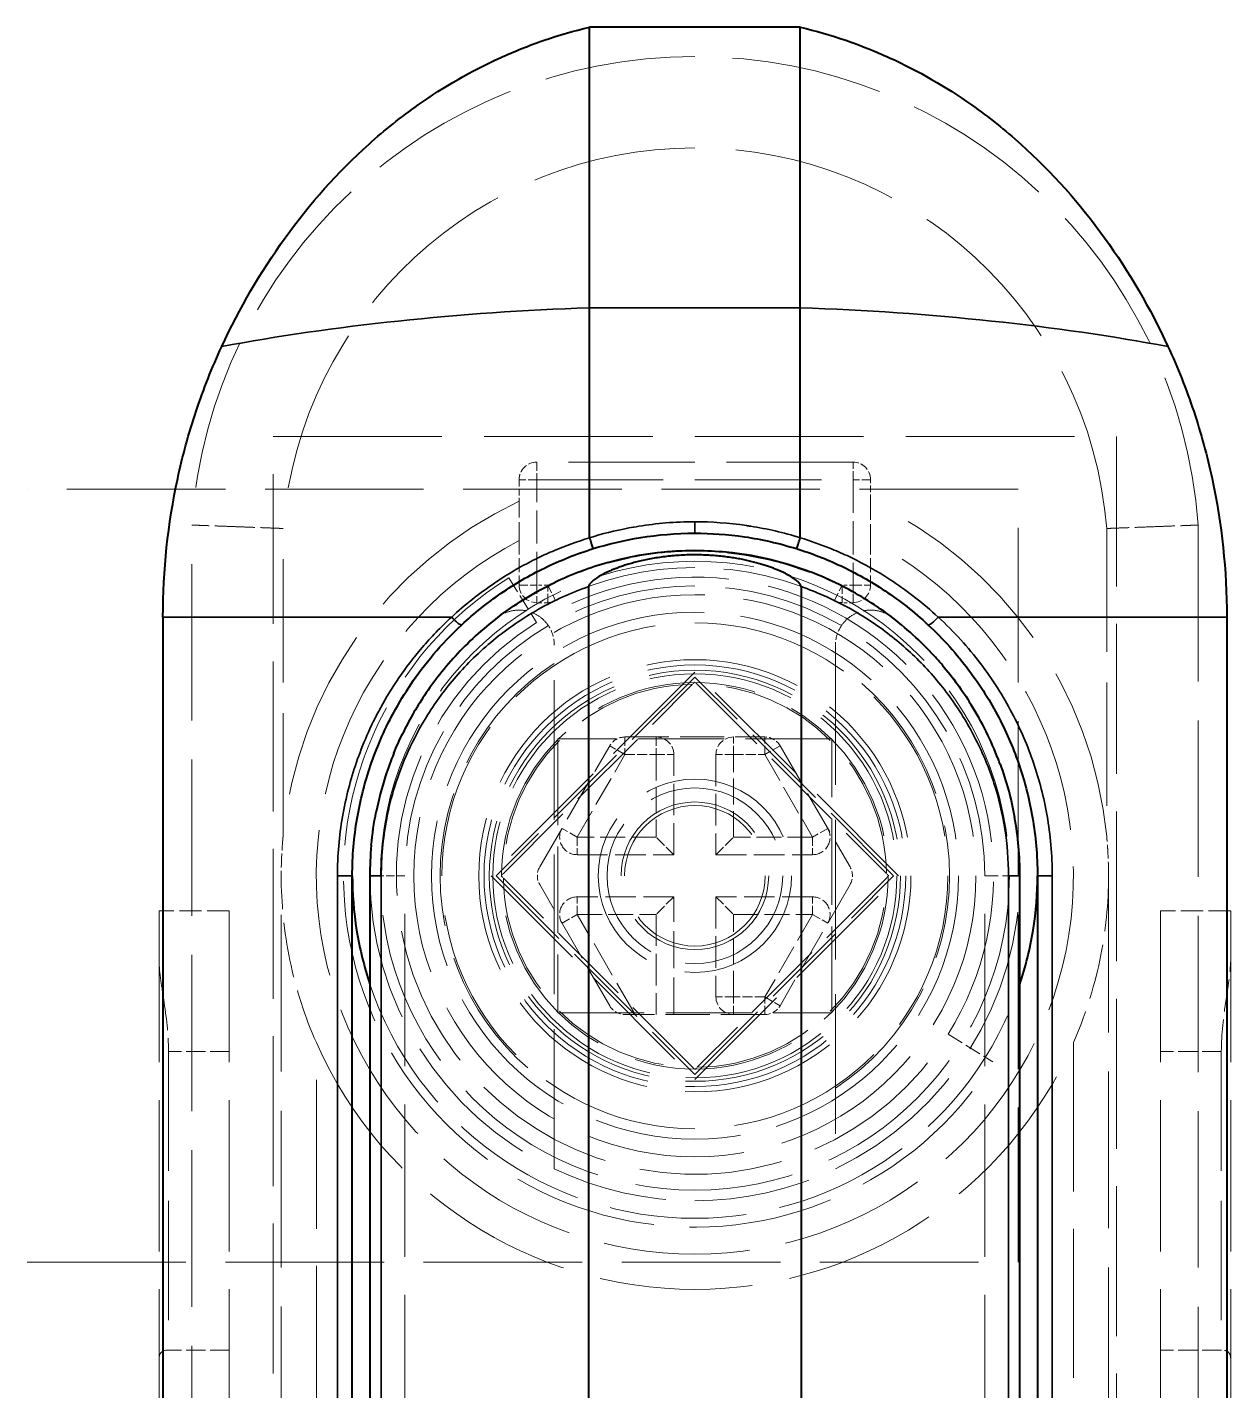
# Model space of a CAD drawing. Header units: millimetres. Extents: x 0 to 2523, y 0 to 1782.
# Drawn here: x 222.5 to 273.9, y 1534 to 1592.2 of the extents above; entities that cross this region are included whole.
import ezdxf

# ---------------------------------------------------------------- set-up
doc = ezdxf.new("R2010")
doc.units = ezdxf.units.MM
doc.header["$LTSCALE"] = 3
doc.linetypes.add('DASHED', pattern=[0.2067, 0.1654, -0.0413])
for name, color, linetype, lineweight in [('가려진 것(ISO)', 2, 'DASHED', 18), ('가려진 좁은 것(ISO)', 2, 'DASHED', 18), ('가시적인 것(ISO)', 3, 'Continuous', 40), ('가시적인 좁은 것(ISO)', 3, 'Continuous', 35)]:
    doc.layers.add(name, color=color, linetype=linetype, lineweight=lineweight)

msp = doc.modelspace()

# ---------------------------------------------------------------- linework, layer by layer
at = {"layer": '가려진 것(ISO)', "ltscale": 12.901145}
for p, q in [((233.0444, 1430.715), (233.0444, 1574.715)), ((269.0444, 1574.715), (269.0444, 1430.715))]:
    msp.add_line(p, q, dxfattribs=at)
at = {"layer": '가려진 것(ISO)', "ltscale": 14.513788}
msp.add_line((233.0444, 1574.715), (269.0444, 1574.715), dxfattribs=at)
at = {"layer": '가려진 것(ISO)', "ltscale": 10.885341}
msp.add_line((257.7944, 1573.6249), (244.2944, 1573.6249), dxfattribs=at)
at = {"layer": '가려진 것(ISO)', "ltscale": 13.642718}
for p, q in [((264.8437, 1572.465), (222.5444, 1572.465)), ((222.5444, 1539.465), (264.8437, 1539.465))]:
    msp.add_line(p, q, dxfattribs=at)
at = {"layer": '가려진 것(ISO)', "ltscale": 0.585092}
for p, q in [((243.5444, 1572.8749), (243.5444, 1571.9532)), ((258.5444, 1571.9532), (258.5444, 1572.8749))]:
    msp.add_line(p, q, dxfattribs=at)
at = {"layer": '가려진 것(ISO)', "ltscale": 13.304306}
msp.add_line((264.8437, 1539.465), (264.8437, 1572.465), dxfattribs=at)
at = {"layer": '가려진 것(ISO)', "ltscale": 13.453591}
for p, q in [((229.5644, 1437.457), (229.5644, 1570.9381)), ((272.5244, 1570.9381), (272.5244, 1437.457))]:
    msp.add_line(p, q, dxfattribs=at)
at = {"layer": '가려진 것(ISO)', "ltscale": 10.602159}
for p, q in [((233.4644, 1557.6436), (233.4644, 1570.7923)), ((268.6244, 1570.7923), (268.6244, 1557.6436))]:
    msp.add_line(p, q, dxfattribs=at)
at = {"layer": '가려진 것(ISO)', "ltscale": 1.208855}
for p, q in [((243.5444, 1570.2791), (243.5444, 1568.3749)), ((258.5444, 1570.2791), (258.5444, 1568.3749))]:
    msp.add_line(p, q, dxfattribs=at)
at = {"layer": '가려진 것(ISO)', "ltscale": 1.428422}
for p, q in [((243.0956, 1568.6857), (244.2879, 1566.7776)), ((261.857, 1549.2085), (263.7651, 1548.0162))]:
    msp.add_line(p, q, dxfattribs=at)
at = {"layer": '가려진 것(ISO)', "ltscale": 0.296207}
for p, q in [((244.7611, 1567.6249), (244.2944, 1567.6249)), ((257.7944, 1567.6249), (257.3277, 1567.6249))]:
    msp.add_line(p, q, dxfattribs=at)
at = {"layer": '가려진 것(ISO)', "ltscale": 12.0163}
for p, q in [((245.0444, 1543.4543), (245.0444, 1565.8083)), ((257.0444, 1565.8083), (257.0444, 1543.4543))]:
    msp.add_line(p, q, dxfattribs=at)
at = {"layer": '가려진 것(ISO)', "ltscale": 9.917755}
for p, q in [((251.0444, 1564.6624), (242.347, 1555.965)), ((259.7418, 1555.965), (251.0444, 1564.6624)), ((242.347, 1555.965), (251.0444, 1547.2675)), ((251.0444, 1547.2675), (259.7418, 1555.965))]:
    msp.add_line(p, q, dxfattribs=at)
at = {"layer": '가려진 것(ISO)', "ltscale": 7.618686}
for p, q in [((251.0444, 1564.4502), (242.5591, 1555.965)), ((259.5297, 1555.965), (251.0444, 1564.4502)), ((242.5591, 1555.965), (251.0444, 1547.4797)), ((251.0444, 1547.4797), (259.5297, 1555.965))]:
    msp.add_line(p, q, dxfattribs=at)
at = {"layer": '가려진 것(ISO)', "ltscale": 7.25088}
for p, q in [((242.87, 1556.0637), (250.9457, 1564.1393)), ((259.2188, 1555.8662), (251.1432, 1547.7906))]:
    msp.add_line(p, q, dxfattribs=at)
at = {"layer": '가려진 것(ISO)', "ltscale": 7.250886}
msp.add_line((251.1432, 1564.1394), (259.2188, 1556.0637), dxfattribs=at)
at = {"layer": '가려진 것(ISO)', "ltscale": 3.793786}
for p, q in [((248.0566, 1561.89), (254.0322, 1561.89)), ((244.4193, 1556.34), (247.4071, 1561.515)), ((254.6817, 1561.515), (257.6695, 1556.34)), ((247.4071, 1550.415), (244.4193, 1555.59)), ((257.6695, 1555.59), (254.6817, 1550.415)), ((254.0322, 1550.04), (248.0566, 1550.04))]:
    msp.add_line(p, q, dxfattribs=at)
at = {"layer": '가려진 것(ISO)', "ltscale": 7.428217}
for p, q in [((256.8944, 1561.815), (245.1944, 1561.815)), ((245.1944, 1561.815), (245.1944, 1550.115)), ((256.8944, 1550.115), (256.8944, 1561.815)), ((245.1944, 1550.115), (256.8944, 1550.115))]:
    msp.add_line(p, q, dxfattribs=at)
at = {"layer": '가려진 것(ISO)', "ltscale": 2.714093}
for p, q in [((250.1444, 1556.865), (250.1444, 1561.14)), ((251.9444, 1561.14), (251.9444, 1556.865)), ((251.9444, 1555.065), (251.9444, 1550.79))]:
    msp.add_line(p, q, dxfattribs=at)
at = {"layer": '가려진 것(ISO)', "ltscale": 0.90944}
for p, q in [((250.1444, 1556.865), (249.3944, 1557.615)), ((251.9444, 1556.865), (252.6944, 1557.615)), ((250.1444, 1555.065), (249.3944, 1554.315)), ((251.9444, 1555.065), (252.6944, 1554.315))]:
    msp.add_line(p, q, dxfattribs=at)
at = {"layer": '가려진 것(ISO)', "ltscale": 2.617555}
for p, q in [((246.0215, 1556.865), (250.1444, 1556.865)), ((251.9444, 1556.865), (256.0674, 1556.865)), ((250.1444, 1555.065), (246.0215, 1555.065)), ((256.0674, 1555.065), (251.9444, 1555.065))]:
    msp.add_line(p, q, dxfattribs=at)
at = {"layer": '가려진 것(ISO)', "ltscale": 13.48312}
for p, q in [((233.3845, 1438.9126), (233.3845, 1555.965)), ((268.7044, 1555.965), (268.7044, 1438.9126))]:
    msp.add_line(p, q, dxfattribs=at)
at = {"layer": '가려진 것(ISO)', "ltscale": 7.250866}
msp.add_line((250.9457, 1547.7906), (242.87, 1555.8662), dxfattribs=at)
at = {"layer": '가려진 것(ISO)', "ltscale": 3.190267}
msp.add_line((250.1444, 1550.04), (250.1444, 1555.065), dxfattribs=at)
at = {"layer": '가려진 것(ISO)', "ltscale": 1.904597}
for p, q in [((231.1694, 1554.465), (228.1694, 1554.465)), ((273.9194, 1554.465), (270.9194, 1554.465))]:
    msp.add_line(p, q, dxfattribs=at)
at = {"layer": '가려진 것(ISO)', "ltscale": 13.025194}
for p, q in [((228.1694, 1554.465), (228.1694, 1449.465)), ((231.1694, 1554.465), (231.1694, 1449.465)), ((270.9194, 1554.465), (270.9194, 1449.465)), ((273.9194, 1554.465), (273.9194, 1449.465))]:
    msp.add_line(p, q, dxfattribs=at)
at = {"layer": '가려진 것(ISO)', "ltscale": 10.2806}
for p, q in [((228.5713, 1548.465), (228.5713, 1535.715)), ((273.5175, 1548.465), (273.5175, 1535.715))]:
    msp.add_line(p, q, dxfattribs=at)
at = {"layer": '가려진 것(ISO)', "ltscale": 1.649416}
for p, q in [((231.1694, 1535.715), (228.5713, 1535.715)), ((273.5175, 1535.715), (270.9194, 1535.715))]:
    msp.add_line(p, q, dxfattribs=at)
at = {"layer": '가려진 것(ISO)', "ltscale": 13.510047}
msp.add_circle((251.0444, 1555.965), 12, dxfattribs=at)
at = {"layer": '가려진 것(ISO)', "ltscale": 12.665669}
for radius in [11.25, 3.75]:
    msp.add_circle((251.0444, 1555.965), radius, dxfattribs=at)
at = {"layer": '가려진 것(ISO)', "ltscale": 13.353234}
msp.add_circle((251.0444, 1555.965), 9.225, dxfattribs=at)
at = {"layer": '가려진 것(ISO)', "ltscale": 13.027546}
msp.add_circle((251.0444, 1555.965), 9, dxfattribs=at)
at = {"layer": '가려진 것(ISO)', "ltscale": 12.701857}
msp.add_circle((251.0444, 1555.965), 8.775, dxfattribs=at)
at = {"layer": '가려진 것(ISO)', "ltscale": 12.484732}
msp.add_circle((251.0444, 1555.965), 8.625, dxfattribs=at)
at = {"layer": '가려진 것(ISO)', "ltscale": 13.932237}
msp.add_circle((251.0444, 1555.965), 4.125, dxfattribs=at)
at = {"layer": '가려진 것(ISO)', "ltscale": 15.958743}
msp.add_circle((251.0444, 1555.965), 3.15, dxfattribs=at)
at = {"layer": '가려진 것(ISO)', "ltscale": 13.019657}
msp.add_arc((251.0444, 1569.407), 21.5345, 4.077049, 175.922951, dxfattribs=at)
at = {"layer": '가려진 것(ISO)', "ltscale": 14.144746}
msp.add_arc((251.0444, 1569.407), 17.6345, 4.505593, 175.494407, dxfattribs=at)
at = {"layer": '가려진 것(ISO)', "ltscale": 0.747873}
for centre, start, end in [((244.2944, 1572.8749), 90, 180), ((257.7944, 1572.8749), 0, 90), ((244.2944, 1568.3749), 180, 270), ((257.7944, 1568.3749), 270, 0), ((249.3944, 1561.14), 0, 90), ((252.6944, 1561.14), 90, 180), ((252.6944, 1550.79), 180, 270)]:
    msp.add_arc(centre, 0.75, start, end, dxfattribs=at)
at = {"layer": '가려진 것(ISO)', "ltscale": 14.766225}
for start, end in [(115.131018, 174.545758), (5.454242, 64.868982)]:
    msp.add_arc((251.0444, 1555.965), 17.66, start, end, dxfattribs=at)
at = {"layer": '가려진 것(ISO)', "ltscale": 9.946556}
msp.add_arc((251.0444, 1555.965), 13.16, 63.146393, 116.853607, dxfattribs=at)
at = {"layer": '가려진 것(ISO)', "ltscale": 12.424418}
msp.add_arc((251.0444, 1555.965), 15, 122, 328, dxfattribs=at)
at = {"layer": '가려진 것(ISO)', "ltscale": 13.816134}
msp.add_arc((251.0444, 1555.965), 12.75, 328, 122, dxfattribs=at)
at = {"layer": '가려진 것(ISO)', "ltscale": 0.223075}
for centre, start, end in [((244.7611, 1568.3749), 270, 296.853607), ((257.3277, 1568.3749), 243.146393, 270)]:
    msp.add_arc(centre, 0.75, start, end, dxfattribs=at)
at = {"layer": '가려진 것(ISO)', "ltscale": 12.320882}
msp.add_arc((251.0444, 1555.965), 12.75, 122, 328, dxfattribs=at)
at = {"layer": '가려진 것(ISO)', "ltscale": 0.562219}
for centre, start, end in [((243.5444, 1565.8083), 0, 33.8306), ((258.5444, 1565.8083), 146.1694, 180)]:
    msp.add_arc(centre, 1.5, start, end, dxfattribs=at)
at = {"layer": '가려진 것(ISO)', "ltscale": 11.532262}
for start, end in [(123.485377, 236.514623), (303.485377, 56.514623)]:
    msp.add_arc((251.0444, 1555.965), 10.875, start, end, dxfattribs=at)
at = {"layer": '가려진 것(ISO)', "ltscale": 0.498548}
for centre, start, end in [((248.0566, 1561.14), 90, 150), ((254.0322, 1561.14), 30, 90), ((245.0688, 1555.965), 150, 210), ((257.02, 1555.965), 330, 30), ((248.0566, 1550.79), 210, 270), ((254.0322, 1550.79), 270, 330)]:
    msp.add_arc(centre, 0.75, start, end, dxfattribs=at)
at = {"layer": '가려진 것(ISO)', "ltscale": 0.997197}
for centre, start, end in [((246.0215, 1557.615), 150, 270), ((256.0674, 1557.615), 270, 30), ((246.0215, 1554.315), 90, 210), ((256.0674, 1554.315), 330, 90)]:
    msp.add_arc(centre, 0.75, start, end, dxfattribs=at)
at = {"layer": '가려진 것(ISO)', "ltscale": 12.570598}
for start, end in [(180, 244.377972), (295.622028, 0)]:
    msp.add_arc((251.0444, 1555.965), 13.875, start, end, dxfattribs=at)
at = {"layer": '가려진 것(ISO)', "ltscale": 11.784485}
msp.add_arc((251.0444, 1555.965), 14.625, 198.42867, 341.57133, dxfattribs=at)
at = {"layer": '가려진 것(ISO)', "ltscale": 13.164933}
msp.add_arc((251.0444, 1555.965), 17.66, 203.785455, 336.214545, dxfattribs=at)
at = {"layer": '가려진 것(ISO)', "ltscale": 10.006038}
msp.add_arc((251.0444, 1555.965), 13.875, 244.377972, 295.622028, dxfattribs=at)
at = {"layer": '가려진 것(ISO)', "ltscale": 1.584157}
for points, knots in [([(243.5444, 1570.2791), (243.5444, 1570.4949), (243.5444, 1570.7498), (243.5444, 1571.1388), (243.5444, 1571.3448), (243.5444, 1571.6289), (243.5444, 1571.761), (243.5444, 1571.9084), (243.5444, 1571.9353), (243.5444, 1571.9532)], [0.47463503, 0.47463503, 0.47463503, 0.47463503, 0.5177997, 0.5177997, 0.55812163, 0.55812163, 0.59579035, 0.59579035, 0.63156744, 0.63156744, 0.63156744, 0.63156744]), ([(258.5444, 1571.9532), (258.5444, 1571.9353), (258.5444, 1571.9084), (258.5444, 1571.761), (258.5444, 1571.6289), (258.5444, 1571.3448), (258.5444, 1571.1388), (258.5444, 1570.7498), (258.5444, 1570.4949), (258.5444, 1570.2791)], [-0.63156744, -0.63156744, -0.63156744, -0.63156744, -0.59579035, -0.59579035, -0.55812163, -0.55812163, -0.5177997, -0.5177997, -0.47463503, -0.47463503, -0.47463503, -0.47463503])]:
    msp.add_open_spline(points, degree=3, knots=knots, dxfattribs=at)
at = {"layer": '가려진 것(ISO)', "ltscale": 1.945265}
msp.add_open_spline([(231.5144, 1570.867), (231.3456, 1570.8733), (231.1763, 1570.8796), (231.0124, 1570.8857), (230.8484, 1570.8917), (230.6898, 1570.8975), (230.5421, 1570.9029), (230.3944, 1570.9083), (230.2577, 1570.9132), (230.1368, 1570.9176), (230.016, 1570.922), (229.911, 1570.9257), (229.8257, 1570.9288), (229.7403, 1570.9318), (229.6746, 1570.9342), (229.6306, 1570.9357), (229.5866, 1570.9373), (229.5733, 1570.9378), (229.5644, 1570.9381)], degree=3, knots=[0, 0, 0, 0, 0.1666667, 0.1666667, 0.1666667, 0.3333333, 0.3333333, 0.3333333, 0.5, 0.5, 0.5, 0.6666667, 0.6666667, 0.6666667, 0.8333333, 0.8333333, 0.8333333, 1, 1, 1, 1], dxfattribs=at)
at = {"layer": '가려진 것(ISO)', "ltscale": 1.945322}
msp.add_open_spline([(233.4644, 1570.7923), (233.4555, 1570.7927), (233.4422, 1570.7932), (233.3984, 1570.7949), (233.3546, 1570.7967), (233.2891, 1570.7992), (233.204, 1570.8026), (233.1189, 1570.8059), (233.0143, 1570.81), (232.8936, 1570.8146), (232.773, 1570.8193), (232.6363, 1570.8246), (232.4885, 1570.8302), (232.3406, 1570.8359), (232.1816, 1570.8419), (232.0173, 1570.8482), (231.8531, 1570.8544), (231.6836, 1570.8607), (231.5144, 1570.867)], degree=3, knots=[0, 0, 0, 0, 0.1666667, 0.1666667, 0.1666667, 0.3333333, 0.3333333, 0.3333333, 0.5, 0.5, 0.5, 0.6666667, 0.6666667, 0.6666667, 0.8333333, 0.8333333, 0.8333333, 1, 1, 1, 1], dxfattribs=at)
at = {"layer": '가려진 것(ISO)', "ltscale": 1.945312}
msp.add_open_spline([(268.6244, 1570.7923), (268.6374, 1570.7929), (268.657, 1570.7936), (268.7202, 1570.7961), (268.7835, 1570.7986), (268.8775, 1570.8023), (268.997, 1570.8069), (269.1166, 1570.8116), (269.2615, 1570.8172), (269.426, 1570.8235), (269.5905, 1570.8299), (269.7746, 1570.8369), (269.9691, 1570.8443), (270.1637, 1570.8517), (270.3688, 1570.8594), (270.5744, 1570.867)], degree=3, knots=[0, 0, 0, 0, 0.2, 0.2, 0.2, 0.4, 0.4, 0.4, 0.6, 0.6, 0.6, 0.8, 0.8, 0.8, 1, 1, 1, 1], dxfattribs=at)
at = {"layer": '가려진 것(ISO)', "ltscale": 1.945254}
msp.add_open_spline([(270.5744, 1570.867), (270.7801, 1570.8747), (270.9851, 1570.8823), (271.1797, 1570.8895), (271.3743, 1570.8966), (271.5584, 1570.9033), (271.7228, 1570.9093), (271.8873, 1570.9153), (272.0322, 1570.9205), (272.1518, 1570.9248), (272.2713, 1570.9291), (272.3653, 1570.9324), (272.4286, 1570.9347), (272.4918, 1570.9369), (272.5114, 1570.9376), (272.5244, 1570.9381)], degree=3, knots=[0, 0, 0, 0, 0.2, 0.2, 0.2, 0.4, 0.4, 0.4, 0.6, 0.6, 0.6, 0.8, 0.8, 0.8, 1, 1, 1, 1], dxfattribs=at)
at = {"layer": '가려진 것(ISO)', "ltscale": 0.618568}
msp.add_open_spline([(248.2868, 1569.5631), (247.9805, 1569.501), (247.6759, 1569.4285), (247.3737, 1569.3456), (247.3631, 1569.3427), (247.3526, 1569.3398), (247.3421, 1569.3369)], degree=3, knots=[0.506846175, 0.506846175, 0.506846175, 0.506846175, 0.526315789, 0.526315789, 0.526315789, 0.526994896, 0.526994896, 0.526994896, 0.526994896], dxfattribs=at)
at = {"layer": '가려진 것(ISO)', "ltscale": 2.27427}
msp.add_open_spline([(255.9636, 1568.9387), (255.5975, 1569.0775), (255.226, 1569.2006), (254.8501, 1569.3078), (254.0816, 1569.527), (253.2945, 1569.6797), (252.4987, 1569.7635)], degree=3, knots=[0.343868541, 0.343868541, 0.343868541, 0.343868541, 0.368421053, 0.368421053, 0.368421053, 0.418619154, 0.418619154, 0.418619154, 0.418619154], dxfattribs=at)
at = {"layer": '가려진 것(ISO)', "ltscale": 1.725863}
msp.add_open_spline([(245.0647, 1568.4853), (245.0385, 1568.4728), (245.0124, 1568.4602), (244.9863, 1568.4476), (244.2157, 1568.0735), (243.4745, 1567.6243), (242.7889, 1567.1167), (242.781, 1567.1109), (242.7731, 1567.1051), (242.7653, 1567.0992)], degree=3, knots=[0.577166266, 0.577166266, 0.577166266, 0.577166266, 0.578947368, 0.578947368, 0.578947368, 0.631578947, 0.631578947, 0.631578947, 0.632184069, 0.632184069, 0.632184069, 0.632184069], dxfattribs=at)
at = {"layer": '가려진 것(ISO)', "ltscale": 1.864937}
for points, knots in [([(244.7904, 1566.6434), (244.7834, 1566.6538), (244.7763, 1566.6642), (244.6868, 1566.7907), (244.59, 1566.8924), (244.3575, 1567.079), (244.2216, 1567.1548), (243.9, 1567.2787), (243.7135, 1567.3093), (243.371, 1567.3073), (243.2122, 1567.2793), (242.9109, 1567.1776), (242.768, 1567.1015), (242.6391, 1567.0042), (242.6372, 1567.0028), (242.6353, 1567.0014)], [-0.19610765, -0.19610765, -0.19610765, -0.19610765, -0.19355647, -0.19355647, -0.16478853, -0.16478853, -0.13089559, -0.13089559, -0.08571649, -0.08571649, -0.04378836, -0.04378836, 0, 0, 0.00064711, 0.00064711, 0.00064711, 0.00064711]), ([(257.2984, 1566.6434), (257.3054, 1566.6538), (257.3125, 1566.6642), (257.402, 1566.7907), (257.4988, 1566.8924), (257.7313, 1567.079), (257.8672, 1567.1548), (258.1888, 1567.2787), (258.3754, 1567.3093), (258.7179, 1567.3073), (258.8766, 1567.2793), (259.178, 1567.1776), (259.3208, 1567.1015), (259.4498, 1567.0042), (259.4516, 1567.0028), (259.4535, 1567.0014)], [0.20963423, 0.20963423, 0.20963423, 0.20963423, 0.21275224, 0.21275224, 0.24791191, 0.24791191, 0.28933525, 0.28933525, 0.34455235, 0.34455235, 0.39579616, 0.39579616, 0.44931352, 0.44931352, 0.45010441, 0.45010441, 0.45010441, 0.45010441])]:
    msp.add_open_spline(points, degree=3, knots=knots, dxfattribs=at)
at = {"layer": '가려진 것(ISO)', "ltscale": 1.332803}
msp.add_open_spline([(262.8292, 1563.2884), (262.4645, 1563.8754), (262.0552, 1564.4354), (261.6086, 1564.96)], degree=3, dxfattribs=at)
at = {"layer": '가려진 것(ISO)', "ltscale": 0.088931}
for points, knots in [([(251.0444, 1564.2381), (251.0108, 1564.2045), (250.9768, 1564.1705), (250.9457, 1564.1394), (250.9457, 1564.1394), (250.9457, 1564.1393)], [-0.1732924933, -0.1732924933, -0.1732924933, -0.1732924933, -0.1644983658, -0.1644983658, -0.1644968349, -0.1644968349, -0.1644968349, -0.1644968349]), ([(251.0444, 1547.6918), (251.078, 1547.7254), (251.1121, 1547.7595), (251.1432, 1547.7906), (251.1432, 1547.7906), (251.1432, 1547.7906)], [-0.1732924939, -0.1732924939, -0.1732924939, -0.1732924939, -0.1644983658, -0.1644983658, -0.1644968349, -0.1644968349, -0.1644968349, -0.1644968349])]:
    msp.add_open_spline(points, degree=3, knots=knots, dxfattribs=at)
at = {"layer": '가려진 것(ISO)', "ltscale": 0.088916}
for points in [[(251.1432, 1564.1394), (251.1121, 1564.1705), (251.078, 1564.2045), (251.0444, 1564.2381)], [(242.87, 1556.0637), (242.8389, 1556.0326), (242.8048, 1555.9985), (242.7713, 1555.965)], [(259.2188, 1555.8662), (259.2499, 1555.8973), (259.284, 1555.9314), (259.3176, 1555.965)]]:
    msp.add_open_spline(points, degree=3, dxfattribs=at)
at = {"layer": '가려진 것(ISO)', "ltscale": 0.585861}
msp.add_open_spline([(238.5659, 1562.0315), (238.5453, 1561.9891), (238.525, 1561.9468), (238.505, 1561.9046), (238.3917, 1561.6654), (238.2881, 1561.429), (238.1931, 1561.1958)], degree=3, knots=[0.785600935, 0.785600935, 0.785600935, 0.785600935, 0.789473684, 0.789473684, 0.789473684, 0.81141503, 0.81141503, 0.81141503, 0.81141503], dxfattribs=at)
at = {"layer": '가려진 것(ISO)', "ltscale": 1.503723}
msp.add_open_spline([(264.6927, 1558.4632), (264.6922, 1558.4655), (264.6918, 1558.4679), (264.6914, 1558.4702), (264.5509, 1559.2353), (264.345, 1559.9941), (264.0731, 1560.7365)], degree=3, knots=[0.052483153, 0.052483153, 0.052483153, 0.052483153, 0.052631579, 0.052631579, 0.052631579, 0.101004983, 0.101004983, 0.101004983, 0.101004983], dxfattribs=at)
at = {"layer": '가려진 것(ISO)', "ltscale": 1.186798}
for points, knots in [([(233.4644, 1557.6436), (233.4643, 1557.6424), (233.4641, 1557.6407), (233.4631, 1557.6299), (233.4624, 1557.6219), (233.4596, 1557.5923), (233.457, 1557.5647), (233.451, 1557.4969), (233.4463, 1557.4427), (233.4334, 1557.2837), (233.4231, 1557.1395), (233.3966, 1556.6953), (233.3845, 1556.2977), (233.3845, 1555.965)], [0, 0, 0, 0, 0.00370525, 0.00370525, 0.00741051, 0.00741051, 0.01482102, 0.01482102, 0.0255823, 0.0255823, 0.05102133, 0.05102133, 0.11757486, 0.11757486, 0.11757486, 0.11757486]), ([(268.7044, 1555.965), (268.7044, 1556.2977), (268.6922, 1556.6953), (268.6657, 1557.1395), (268.6554, 1557.2837), (268.6425, 1557.4427), (268.6379, 1557.4969), (268.6318, 1557.5647), (268.6292, 1557.5923), (268.6265, 1557.6219), (268.6257, 1557.6299), (268.6247, 1557.6407), (268.6245, 1557.6424), (268.6244, 1557.6436)], [0.11757486, 0.11757486, 0.11757486, 0.11757486, 0.18412839, 0.18412839, 0.20956742, 0.20956742, 0.2203287, 0.2203287, 0.22773921, 0.22773921, 0.23144446, 0.23144446, 0.23514972, 0.23514972, 0.23514972, 0.23514972])]:
    msp.add_open_spline(points, degree=3, knots=knots, dxfattribs=at)
at = {"layer": '가려진 것(ISO)', "ltscale": 0.088929}
for points, knots in [([(259.3176, 1555.965), (259.284, 1555.9985), (259.2499, 1556.0326), (259.2188, 1556.0637), (259.2188, 1556.0637), (259.2188, 1556.0637)], [-0.1732924933, -0.1732924933, -0.1732924933, -0.1732924933, -0.1644983658, -0.1644983658, -0.1644970961, -0.1644970961, -0.1644970961, -0.1644970961]), ([(242.7713, 1555.965), (242.8048, 1555.9314), (242.8389, 1555.8973), (242.87, 1555.8662), (242.87, 1555.8662), (242.87, 1555.8662)], [-0.1732924933, -0.1732924933, -0.1732924933, -0.1732924933, -0.1644983658, -0.1644983658, -0.1644970959, -0.1644970959, -0.1644970959, -0.1644970959])]:
    msp.add_open_spline(points, degree=3, knots=knots, dxfattribs=at)
at = {"layer": '가려진 것(ISO)', "ltscale": 4.766037}
for points, knots in [([(234.8845, 1548.8425), (234.4056, 1549.9289), (234.0123, 1551.1333), (233.5014, 1553.5817), (233.3845, 1554.8251), (233.3845, 1555.965)], [-0.47492577, -0.47492577, -0.47492577, -0.47492577, -0.23746289, -0.23746289, 0, 0, 0, 0]), ([(268.7044, 1555.965), (268.7044, 1554.8251), (268.5874, 1553.5817), (268.0765, 1551.1333), (267.6832, 1549.9289), (267.2044, 1548.8425)], [-1.43309057, -1.43309057, -1.43309057, -1.43309057, -1.19562768, -1.19562768, -0.95816479, -0.95816479, -0.95816479, -0.95816479])]:
    msp.add_open_spline(points, degree=3, knots=knots, dxfattribs=at)
at = {"layer": '가려진 것(ISO)', "ltscale": 2.766941}
for points, knots in [([(228.1694, 1552.4336), (228.1698, 1551.9279), (228.2705, 1551.326), (228.478, 1549.966), (228.5713, 1549.1965), (228.5713, 1548.465)], [0.33262756, 0.33262756, 0.33262756, 0.33262756, 0.46636399, 0.46636399, 0.61266995, 0.61266995, 0.61266995, 0.61266995]), ([(273.5175, 1548.465), (273.5175, 1549.1965), (273.6108, 1549.966), (273.8183, 1551.326), (273.919, 1551.9279), (273.9194, 1552.4336)], [-0.61266995, -0.61266995, -0.61266995, -0.61266995, -0.46636399, -0.46636399, -0.33262756, -0.33262756, -0.33262756, -0.33262756])]:
    msp.add_open_spline(points, degree=3, knots=knots, dxfattribs=at)
at = {"layer": '가려진 것(ISO)', "ltscale": 0.088932}
msp.add_open_spline([(250.9457, 1547.7906), (250.9457, 1547.7906), (250.9457, 1547.7906), (250.9768, 1547.7595), (251.0108, 1547.7254), (251.0444, 1547.6918)], degree=3, knots=[-0.0536392431, -0.0536392431, -0.0536392431, -0.0536392431, -0.0536377031, -0.0536377031, -0.0448435038, -0.0448435038, -0.0448435038, -0.0448435038], dxfattribs=at)
at = {"layer": '가려진 것(ISO)', "ltscale": 1.041479}
for points, knots in [([(228.5713, 1535.715), (228.5612, 1535.7149), (228.5513, 1535.7148), (228.4204, 1535.7106), (228.3201, 1535.6801), (228.1949, 1535.5444), (228.1694, 1535.4387), (228.1694, 1535.313)], [-0.82888396, -0.82888396, -0.82888396, -0.82888396, -0.82489887, -0.82489887, -0.77462472, -0.77462472, -0.72435056, -0.72435056, -0.72435056, -0.72435056]), ([(273.9194, 1535.313), (273.9194, 1535.4387), (273.8939, 1535.5444), (273.7687, 1535.6801), (273.6684, 1535.7106), (273.5375, 1535.7148), (273.5276, 1535.7149), (273.5175, 1535.715)], [0.72435056, 0.72435056, 0.72435056, 0.72435056, 0.77462472, 0.77462472, 0.82489887, 0.82489887, 0.82888396, 0.82888396, 0.82888396, 0.82888396])]:
    msp.add_open_spline(points, degree=3, knots=knots, dxfattribs=at)
at = {"layer": '가려진 좁은 것(ISO)', "ltscale": 0.747873}
for p, q in [((244.2944, 1573.6249), (244.2944, 1572.8749)), ((257.7944, 1572.8749), (257.7944, 1573.6249)), ((244.2944, 1572.8749), (243.5444, 1572.8749)), ((258.5444, 1572.8749), (257.7944, 1572.8749)), ((243.5444, 1568.3749), (244.2944, 1568.3749)), ((244.2944, 1568.3749), (244.2944, 1567.6249)), ((244.7611, 1567.6249), (244.7611, 1568.3749)), ((244.7611, 1568.3749), (245.0999, 1567.7058)), ((256.9889, 1567.7058), (257.3277, 1568.3749)), ((257.3277, 1568.3749), (257.3277, 1567.6249)), ((257.7944, 1567.6249), (257.7944, 1568.3749)), ((257.7944, 1568.3749), (258.5444, 1568.3749)), ((248.0566, 1561.89), (248.0566, 1561.14)), ((249.3944, 1561.89), (249.3944, 1561.14)), ((252.6944, 1561.14), (252.6944, 1561.89)), ((254.0322, 1561.14), (254.0322, 1561.89)), ((248.0566, 1561.14), (247.4071, 1561.515)), ((254.6817, 1561.515), (254.0322, 1561.14)), ((249.3944, 1561.14), (250.1444, 1561.14)), ((252.6944, 1561.14), (251.9444, 1561.14)), ((246.0215, 1557.615), (245.3719, 1557.99)), ((256.7169, 1557.99), (256.0674, 1557.615)), ((246.0215, 1557.615), (246.0215, 1556.865)), ((256.0674, 1557.615), (256.0674, 1556.865)), ((246.0215, 1554.315), (246.0215, 1555.065)), ((256.0674, 1554.315), (256.0674, 1555.065)), ((245.3719, 1553.94), (246.0215, 1554.315)), ((256.0674, 1554.315), (256.7169, 1553.94)), ((252.6944, 1550.79), (251.9444, 1550.79)), ((252.6944, 1550.04), (252.6944, 1550.79)), ((254.0322, 1550.79), (254.6817, 1550.415)), ((254.0322, 1550.04), (254.0322, 1550.79))]:
    msp.add_line(p, q, dxfattribs=at)
at = {"layer": '가려진 좁은 것(ISO)', "ltscale": 2.856945}
for p, q in [((244.2944, 1568.3749), (244.2944, 1572.8749)), ((257.7944, 1572.8749), (257.7944, 1568.3749))]:
    msp.add_line(p, q, dxfattribs=at)
at = {"layer": '가려진 좁은 것(ISO)', "ltscale": 10.885341}
msp.add_line((244.2944, 1572.8749), (257.7944, 1572.8749), dxfattribs=at)
at = {"layer": '가려진 좁은 것(ISO)', "ltscale": 0.296207}
for p, q in [((244.7611, 1568.3749), (244.2944, 1568.3749)), ((257.7944, 1568.3749), (257.3277, 1568.3749))]:
    msp.add_line(p, q, dxfattribs=at)
at = {"layer": '가려진 좁은 것(ISO)', "ltscale": 2.584141}
for p, q in [((246.0215, 1557.615), (248.0566, 1561.14)), ((254.0322, 1561.14), (256.0674, 1557.615)), ((256.0674, 1554.315), (254.0322, 1550.79))]:
    msp.add_line(p, q, dxfattribs=at)
at = {"layer": '가려진 좁은 것(ISO)', "ltscale": 0.84926}
for p, q in [((248.0566, 1561.14), (249.3944, 1561.14)), ((252.6944, 1561.14), (254.0322, 1561.14)), ((254.0322, 1550.79), (252.6944, 1550.79))]:
    msp.add_line(p, q, dxfattribs=at)
at = {"layer": '가려진 좁은 것(ISO)', "ltscale": 2.237919}
for p, q in [((249.3944, 1561.14), (249.3944, 1557.615)), ((252.6944, 1557.615), (252.6944, 1561.14)), ((252.6944, 1550.79), (252.6944, 1554.315))]:
    msp.add_line(p, q, dxfattribs=at)
at = {"layer": '가려진 좁은 것(ISO)', "ltscale": 2.141381}
for p, q in [((249.3944, 1557.615), (246.0215, 1557.615)), ((256.0674, 1557.615), (252.6944, 1557.615)), ((246.0215, 1554.315), (249.3944, 1554.315)), ((252.6944, 1554.315), (256.0674, 1554.315))]:
    msp.add_line(p, q, dxfattribs=at)
at = {"layer": '가려진 좁은 것(ISO)', "ltscale": 0.705786}
msp.add_line((238.6694, 1555.965), (237.6566, 1555.965), dxfattribs=at)
at = {"layer": '가려진 좁은 것(ISO)', "ltscale": 13.116171}
for p, q in [((238.6694, 1458.3649), (238.6694, 1555.965)), ((263.4194, 1458.3649), (263.4194, 1555.965))]:
    msp.add_line(p, q, dxfattribs=at)
at = {"layer": '가려진 좁은 것(ISO)', "ltscale": 1.495845}
msp.add_line((264.9194, 1555.965), (263.4194, 1555.965), dxfattribs=at)
at = {"layer": '가려진 좁은 것(ISO)', "ltscale": 3.13398}
msp.add_line((248.4896, 1550.04), (246.0215, 1554.315), dxfattribs=at)
at = {"layer": '가려진 좁은 것(ISO)', "ltscale": 2.714093}
msp.add_line((249.3944, 1554.315), (249.3944, 1550.04), dxfattribs=at)
at = {"layer": '가려진 좁은 것(ISO)', "ltscale": 1.649416}
for p, q in [((231.1694, 1548.465), (228.5713, 1548.465)), ((273.5175, 1548.465), (270.9194, 1548.465))]:
    msp.add_line(p, q, dxfattribs=at)
at = {"layer": '가려진 좁은 것(ISO)', "ltscale": 12.81653}
for p, q in [((234.8845, 1461.4196), (234.8845, 1548.8425)), ((267.2044, 1548.8425), (267.2044, 1461.4196))]:
    msp.add_line(p, q, dxfattribs=at)
at = {"layer": '가려진 좁은 것(ISO)', "ltscale": 13.602929}
msp.add_circle((251.0444, 1555.965), 13.425, dxfattribs=at)
at = {"layer": '가려진 좁은 것(ISO)', "ltscale": 13.678923}
msp.add_circle((251.0444, 1555.965), 10.8, dxfattribs=at)
at = {"layer": '가려진 좁은 것(ISO)', "ltscale": 13.932237}
msp.add_circle((251.0444, 1555.965), 8.25, dxfattribs=at)
at = {"layer": '가려진 좁은 것(ISO)', "ltscale": 15.198803}
msp.add_circle((251.0444, 1555.965), 3, dxfattribs=at)
at = {"layer": '가려진 좁은 것(ISO)', "ltscale": 12.598767}
msp.add_arc((251.0444, 1555.965), 16.16, 117.652648, 62.347352, dxfattribs=at)
at = {"layer": '가려진 좁은 것(ISO)', "ltscale": 10.513421}
msp.add_arc((251.0444, 1555.965), 13.91, 63.146393, 116.853607, dxfattribs=at)
at = {"layer": '가려진 좁은 것(ISO)', "ltscale": 10.573174}
msp.add_arc((251.0444, 1555.965), 12.375, 59.644001, 120.355999, dxfattribs=at)
at = {"layer": '가려진 좁은 것(ISO)', "ltscale": 10.387179}
for start, end in [(120.355999, 180), (0, 59.644001)]:
    msp.add_arc((251.0444, 1555.965), 12.375, start, end, dxfattribs=at)
at = {"layer": '가려진 좁은 것(ISO)', "ltscale": 10.194925}
for start, end in [(90.692233, 179.307932), (270.692233, 359.307932)]:
    msp.add_arc((251.0444, 1555.965), 8.175, start, end, dxfattribs=at)
at = {"layer": '가려진 좁은 것(ISO)', "ltscale": 10.194932}
msp.add_arc((251.0444, 1555.965), 8.175, 0.692209, 89.307962, dxfattribs=at)
at = {"layer": '가려진 좁은 것(ISO)', "ltscale": 10.194909}
msp.add_arc((251.0444, 1555.965), 8.175, 180.692209, 269.307766, dxfattribs=at)
at = {"layer": '가시적인 것(ISO)'}
for p, q in [((255.5444, 1592.1914), (246.5444, 1592.1914)), ((246.5444, 1580.2178), (246.5444, 1592.1914)), ((255.5444, 1580.2178), (255.5444, 1592.1914)), ((246.5444, 1570.3949), (246.5444, 1580.2178)), ((255.5444, 1570.3949), (255.5444, 1580.2178)), ((246.5099, 1568.3144), (246.5099, 1463.0178)), ((255.5789, 1568.3142), (255.5789, 1463.0178)), ((228.3382, 1567.012), (228.3382, 1435.9811)), ((273.7506, 1567.012), (273.7506, 1435.9811)), ((236.4194, 1435.9696), (236.4194, 1555.965)), ((237.1694, 1555.965), (237.1694, 1423.44)), ((264.9194, 1423.4396), (264.9194, 1555.9651)), ((265.6694, 1555.965), (265.6694, 1435.9717))]:
    msp.add_line(p, q, dxfattribs=at)
for points, knots in [([(230.8491, 1578.5623), (231.6043, 1580.1889), (232.5048, 1581.7483), (234.6033, 1584.6596), (235.7981, 1586.0067), (237.8013, 1587.8037), (238.5029, 1588.3644), (240.3364, 1589.6568), (241.5046, 1590.3314), (243.3432, 1591.1682), (243.9683, 1591.417), (245.242, 1591.8523), (245.8895, 1592.0385), (246.5444, 1592.1914)], [-1.4373876, -1.4373876, -1.4373876, -1.4373876, -1.077998, -1.077998, -0.718291, -0.718291, -0.538642, -0.538642, -0.2691978, -0.2691978, -0.1345178, -0.1345178, -0.000001, -0.000001, -0.000001, -0.000001]), ([(255.5444, 1592.1914), (256.1994, 1592.0385), (256.8469, 1591.8523), (258.1205, 1591.417), (258.7456, 1591.1682), (260.5843, 1590.3314), (261.7524, 1589.6568), (263.5859, 1588.3645), (264.2875, 1587.8037), (266.2907, 1586.0067), (267.4855, 1584.6597), (269.584, 1581.7483), (270.4845, 1580.1889), (271.2397, 1578.5623)], [-1.4345196, -1.4345196, -1.4345196, -1.4345196, -1.3002693, -1.3002693, -1.1658564, -1.1658564, -0.8969451, -0.8969451, -0.7176518, -0.7176518, -0.3586651, -0.3586651, -0.000001, -0.000001, -0.000001, -0.000001]), ([(228.3382, 1567.012), (228.3382, 1568.9963), (228.5472, 1570.983), (229.1751, 1573.8946), (229.4368, 1574.8538), (230.0648, 1576.7373), (230.4312, 1577.6621), (230.8491, 1578.5623)], [-0.79418282, -0.79418282, -0.79418282, -0.79418282, -0.39706048, -0.39706048, -0.1985164, -0.1985164, -0.000001, -0.000001, -0.000001, -0.000001]), ([(271.2397, 1578.5623), (271.6577, 1577.6621), (272.0241, 1576.7373), (272.652, 1574.8538), (272.9137, 1573.8946), (273.5416, 1570.983), (273.7506, 1568.9963), (273.7506, 1567.012)], [-0.79365146, -0.79365146, -0.79365146, -0.79365146, -0.59526888, -0.59526888, -0.39685764, -0.39685764, -0.000001, -0.000001, -0.000001, -0.000001]), ([(251.0462, 1570.59), (251.7281, 1570.5899), (252.4363, 1570.5421), (253.1625, 1570.4358), (253.8888, 1570.3295), (254.6331, 1570.1646), (255.3838, 1569.9314)], [0.00000001, 0.00000001, 0.00000001, 0.00000001, 0.5, 0.5, 0.5, 1, 1, 1, 1]), ([(246.5445, 1570.3949), (246.5692, 1570.319), (246.5952, 1570.2342), (246.6181, 1570.1634), (246.641, 1570.0927), (246.661, 1570.0342), (246.6762, 1569.9934), (246.6914, 1569.9525), (246.7013, 1569.9301), (246.705, 1569.9313)], [0, 0, 0, 0, 0.33333333, 0.33333333, 0.33333333, 0.66666667, 0.66666667, 0.66666667, 1, 1, 1, 1]), ([(255.3838, 1569.9313), (255.3873, 1569.9302), (255.3971, 1569.9526), (255.4123, 1569.9935), (255.4275, 1570.0343), (255.4478, 1570.0927), (255.4707, 1570.1634), (255.4937, 1570.2342), (255.5197, 1570.319), (255.5444, 1570.3949)], [0, 0, 0, 0, 0.3333333, 0.3333333, 0.3333333, 0.6666667, 0.6666667, 0.6666667, 1, 1, 1, 1]), ([(241.093, 1566.6823), (241.6239, 1567.1752), (242.1918, 1567.6281), (242.7791, 1568.0304), (243.3663, 1568.4327), (243.9715, 1568.7865), (244.6233, 1569.105), (245.275, 1569.4234), (245.9743, 1569.7043), (246.705, 1569.9314)], [0, 0, 0, 0, 0.33333333, 0.33333333, 0.33333333, 0.66666667, 0.66666667, 0.66666667, 1, 1, 1, 1]), ([(252.4987, 1569.7635), (252.4601, 1569.7676), (252.4215, 1569.7715), (252.3829, 1569.7753), (251.5476, 1569.8562), (250.7034, 1569.8613), (249.8642, 1569.7897), (249.3354, 1569.7445), (248.8086, 1569.6689), (248.2868, 1569.5631)], [0.418619154, 0.418619154, 0.418619154, 0.418619154, 0.421052632, 0.421052632, 0.421052632, 0.473684211, 0.473684211, 0.473684211, 0.506846175, 0.506846175, 0.506846175, 0.506846175]), ([(255.3838, 1569.9314), (256.0146, 1569.7354), (256.6531, 1569.4898), (257.2846, 1569.1919), (257.916, 1568.894), (258.5408, 1568.5449), (259.1627, 1568.1298), (259.7847, 1567.7147), (260.403, 1567.2327), (260.9958, 1566.6823)], [0, 0, 0, 0, 0.33333333, 0.33333333, 0.33333333, 0.66666667, 0.66666667, 0.66666667, 0.99999998, 0.99999998, 0.99999998, 0.99999998]), ([(261.6086, 1564.96), (261.4989, 1565.0889), (261.387, 1565.2157), (261.2729, 1565.3401), (260.6874, 1565.979), (260.0458, 1566.5584), (259.362, 1567.0705), (258.6783, 1567.5826), (257.9525, 1568.0275), (257.1969, 1568.4013), (256.7938, 1568.6007), (256.3822, 1568.78), (255.9636, 1568.9387)], [0.20027112, 0.20027112, 0.20027112, 0.20027112, 0.21052632, 0.21052632, 0.21052632, 0.26315789, 0.26315789, 0.26315789, 0.31578947, 0.31578947, 0.31578947, 0.34386854, 0.34386854, 0.34386854, 0.34386854]), ([(242.7653, 1567.0992), (242.0888, 1566.5961), (241.4671, 1566.0359), (240.9234, 1565.456), (240.3733, 1564.8694), (239.9017, 1564.2638), (239.5027, 1563.6659), (239.1331, 1563.112), (238.8253, 1562.5651), (238.5659, 1562.0315)], [0.63218407, 0.63218407, 0.63218407, 0.63218407, 0.68421053, 0.68421053, 0.68421053, 0.73684211, 0.73684211, 0.73684211, 0.78560093, 0.78560093, 0.78560093, 0.78560093]), ([(236.4194, 1555.965), (236.4194, 1556.3825), (236.4373, 1556.796), (236.4719, 1557.2027), (236.5064, 1557.6093), (236.5574, 1558.0092), (236.6244, 1558.4052), (236.6914, 1558.8012), (236.7749, 1559.1933), (236.8706, 1559.5696), (236.9663, 1559.9459), (237.0735, 1560.3066), (237.1963, 1560.6683), (237.3192, 1561.0299), (237.4576, 1561.3925), (237.6206, 1561.7695), (237.7836, 1562.1464), (237.9716, 1562.5375), (238.1886, 1562.9376), (238.4056, 1563.3377), (238.6515, 1563.7468), (238.9322, 1564.1616), (239.2129, 1564.5765), (239.5284, 1564.997), (239.8864, 1565.4196), (240.2445, 1565.8421), (240.6453, 1566.2666), (241.093, 1566.6823)], [0, 0, 0, 0, 0.1111111, 0.1111111, 0.1111111, 0.2222222, 0.2222222, 0.2222222, 0.3333333, 0.3333333, 0.3333333, 0.4444444, 0.4444444, 0.4444444, 0.5555556, 0.5555556, 0.5555556, 0.6666667, 0.6666667, 0.6666667, 0.7777778, 0.7777778, 0.7777778, 0.8888889, 0.8888889, 0.8888889, 1, 1, 1, 1]), ([(260.9958, 1566.6823), (261.6527, 1566.0723), (262.2294, 1565.4246), (262.7314, 1564.7573), (263.2335, 1564.0899), (263.6607, 1563.4027), (264.0181, 1562.7158), (264.3756, 1562.0288), (264.6649, 1561.343), (264.9019, 1560.6404), (265.139, 1559.9378), (265.3246, 1559.2189), (265.458, 1558.4424), (265.5915, 1557.666), (265.6694, 1556.8315), (265.6694, 1555.965)], [0, 0, 0, 0, 0.2, 0.2, 0.2, 0.4, 0.4, 0.4, 0.6, 0.6, 0.6, 0.8, 0.8, 0.8, 1, 1, 1, 1]), ([(264.0731, 1560.7365), (264.0492, 1560.8019), (264.0248, 1560.8671), (263.9998, 1560.9322), (263.6913, 1561.7367), (263.3041, 1562.5205), (262.8458, 1563.2617), (262.8403, 1563.2706), (262.8348, 1563.2795), (262.8292, 1563.2884)], [0.101004983, 0.101004983, 0.101004983, 0.101004983, 0.105263158, 0.105263158, 0.105263158, 0.157894737, 0.157894737, 0.157894737, 0.158528864, 0.158528864, 0.158528864, 0.158528864]), ([(238.1931, 1561.1958), (238.0603, 1560.8696), (237.9446, 1560.5495), (237.8433, 1560.2365), (237.6697, 1559.7), (237.5387, 1559.1844), (237.4398, 1558.6908)], [0.81141503, 0.81141503, 0.81141503, 0.81141503, 0.842105263, 0.842105263, 0.842105263, 0.894723369, 0.894723369, 0.894723369, 0.894723369]), ([(236.4194, 1555.965), (236.4194, 1555.2322), (236.4779, 1554.4304), (236.7342, 1552.8414), (236.9319, 1552.0544), (237.1694, 1551.3416)], [0, 0, 0, 0, 0.15025987, 0.15025987, 0.30051975, 0.30051975, 0.30051975, 0.30051975]), ([(264.9194, 1551.3416), (265.1569, 1552.0544), (265.3546, 1552.8414), (265.6109, 1554.4304), (265.6694, 1555.2322), (265.6694, 1555.965)], [0.59163886, 0.59163886, 0.59163886, 0.59163886, 0.74189874, 0.74189874, 0.89215861, 0.89215861, 0.89215861, 0.89215861])]:
    msp.add_open_spline(points, degree=3, knots=knots, dxfattribs=at)
for points in [[(246.705, 1569.9313), (247.3337, 1570.1267), (248.6907, 1570.4554), (250.2353, 1570.59), (251.0462, 1570.59)], [(255.5789, 1568.3142), (255.5789, 1568.3383), (255.5629, 1568.384), (255.5184, 1568.4473), (255.4642, 1568.5047), (255.401, 1568.5607), (255.3294, 1568.6162), (255.2488, 1568.6724), (255.1584, 1568.7298), (255.0576, 1568.7886), (254.9463, 1568.8485), (254.8255, 1568.9088), (254.6954, 1568.9692), (254.553, 1569.0305), (254.3987, 1569.0922), (254.2323, 1569.1537), (254.0535, 1569.2146), (253.862, 1569.2745), (253.6578, 1569.3326), (253.4407, 1569.3885), (253.2107, 1569.4414), (252.9676, 1569.4906), (252.7117, 1569.5355), (252.4431, 1569.5751), (252.1621, 1569.6088), (251.8681, 1569.6358), (251.5641, 1569.655), (251.2524, 1569.6657), (250.936, 1569.6672), (250.6176, 1569.6593), (250.2999, 1569.6419), (249.9857, 1569.6152), (249.6778, 1569.5796), (249.3788, 1569.536), (249.0912, 1569.4851), (248.8177, 1569.4283), (248.5604, 1569.3669), (248.3218, 1569.3025), (248.1031, 1569.2367), (247.9029, 1569.1703), (247.7203, 1569.1039), (247.5542, 1569.0383), (247.4035, 1568.9738), (247.2678, 1568.911), (247.1431, 1568.8488), (247.0294, 1568.7875), (246.9276, 1568.728), (246.8371, 1568.6703), (246.7571, 1568.6142), (246.6864, 1568.5592), (246.6241, 1568.5037), (246.5706, 1568.4471), (246.5265, 1568.3841), (246.5099, 1568.3382), (246.5099, 1568.3144)], [(247.3421, 1569.3369), (247.6539, 1569.4232), (247.9692, 1569.4988), (248.2868, 1569.5631)], [(252.4987, 1569.7635), (253.6819, 1569.6389), (254.8572, 1569.3582), (255.9636, 1568.9387)], [(247.3421, 1569.3369), (246.5637, 1569.1214), (245.8012, 1568.837), (245.0647, 1568.4853)], [(242.7653, 1567.0992), (243.4819, 1567.6321), (244.2551, 1568.0986), (245.0647, 1568.4853)], [(261.6087, 1564.9601), (262.0556, 1564.4352), (262.4646, 1563.8752), (262.8292, 1563.2884)], [(238.1932, 1561.1957), (238.3083, 1561.4785), (238.4327, 1561.7574), (238.5659, 1562.0315)], [(264.0731, 1560.7365), (264.3426, 1560.0008), (264.5509, 1559.2373), (264.6926, 1558.4632)], [(237.2306, 1557.2666), (237.2756, 1557.7446), (237.3456, 1558.2208), (237.4398, 1558.6908)], [(264.9194, 1555.9651), (264.9194, 1556.7955), (264.8446, 1557.6331), (264.6927, 1558.4632)], [(237.2306, 1557.2666), (237.1879, 1556.8137), (237.1694, 1556.3783), (237.1694, 1555.965)]]:
    msp.add_open_spline(points, degree=3, dxfattribs=at)
at = {"layer": '가시적인 좁은 것(ISO)'}
for p, q in [((255.5444, 1580.2178), (246.5444, 1580.2178)), ((228.3382, 1567.012), (240.6627, 1567.012)), ((261.4261, 1567.012), (273.7506, 1567.012)), ((235.787, 1435.9696), (235.787, 1555.965)), ((236.4194, 1555.965), (235.787, 1555.965)), ((237.1694, 1555.965), (237.6566, 1555.965)), ((237.6566, 1555.965), (237.6566, 1423.44)), ((264.4323, 1423.4407), (264.4345, 1555.9646)), ((265.6694, 1555.965), (266.3018, 1555.965)), ((266.3018, 1555.965), (266.3018, 1435.9696))]:
    msp.add_line(p, q, dxfattribs=at)
for centre, major_axis, ratio, start_param, end_param in [((251.0444, 1569.1864), (-37.635, 0), 0.2952342, 4.8322453, 5.2788024), ((251.0444, 1569.1864), (-37.635, 0), 0.2952342, 4.1459756, 4.5925327), ((251.0463, 1571.04), (-0.0001, -0.45), 0.0000112, 4.6212979, 6.2831854), ((240.7868, 1567.012), (0.3062, -0.3298), 0.2058047, 4.5235686, 6.2831853), ((261.302, 1567.012), (-0.3062, -0.3298), 0.2058047, 0, 1.7596166)]:
    msp.add_ellipse(centre, major_axis=major_axis, ratio=ratio, start_param=start_param, end_param=end_param, dxfattribs=at)
for points, knots in [([(246.5445, 1570.3949), (247.0746, 1570.5624), (247.6326, 1570.7024), (248.2225, 1570.8133), (248.3629, 1570.8397), (248.5051, 1570.8644), (248.6492, 1570.8874), (249.3986, 1571.0071), (250.1984, 1571.081), (251.0463, 1571.0809)], [0, 0, 0, 0, 0.4038634, 0.4038634, 0.4038634, 0.5, 0.5, 0.5, 1, 1, 1, 1]), ([(251.0463, 1571.0809), (251.7598, 1571.0808), (252.4907, 1571.028), (253.241, 1570.9184), (253.3027, 1570.9093), (253.3645, 1570.8999), (253.4265, 1570.8902), (254.1179, 1570.7808), (254.8256, 1570.622), (255.5444, 1570.3949)], [0.00000001, 0.00000001, 0.00000001, 0.00000001, 0.5, 0.5, 0.5, 0.54110047, 0.54110047, 0.54110047, 0.9999982, 0.9999982, 0.9999982, 0.9999982]), ([(240.6627, 1567.012), (241.2219, 1567.5302), (241.8149, 1567.9999), (242.4287, 1568.4204), (242.5313, 1568.4907), (242.6344, 1568.5595), (242.7383, 1568.627), (243.256, 1568.9634), (243.7909, 1569.267), (244.3593, 1569.5411), (244.5839, 1569.6494), (244.8138, 1569.7532), (245.0486, 1569.8521), (245.5271, 1570.0537), (246.0264, 1570.2353), (246.5445, 1570.3949)], [0, 0, 0, 0, 0.33333333, 0.33333333, 0.33333333, 0.38903885, 0.38903885, 0.38903885, 0.66666667, 0.66666667, 0.66666667, 0.77640056, 0.77640056, 0.77640056, 0.99999695, 0.99999695, 0.99999695, 0.99999695]), ([(255.5444, 1570.3949), (255.9673, 1570.2646), (256.3898, 1570.1167), (256.8108, 1569.9475), (257.0543, 1569.8497), (257.2973, 1569.7448), (257.5393, 1569.632), (258.0789, 1569.3807), (258.6143, 1569.0904), (259.1469, 1568.7565), (259.2664, 1568.6815), (259.3858, 1568.6044), (259.505, 1568.5249), (260.1554, 1568.0915), (260.8016, 1567.5907), (261.4261, 1567.012)], [0, 0, 0, 0, 0.21119499, 0.21119499, 0.21119499, 0.33333333, 0.33333333, 0.33333333, 0.60556696, 0.60556696, 0.60556696, 0.66666667, 0.66666667, 0.66666667, 0.99999999, 0.99999999, 0.99999999, 0.99999999]), ([(246.5099, 1568.3144), (245.7605, 1568.0499), (245.0509, 1567.7274), (244.3696, 1567.3423), (243.6883, 1566.9571), (243.0355, 1566.5093), (242.4421, 1566.0219), (241.8488, 1565.5345), (241.3147, 1565.0076), (240.849, 1564.4714), (240.3833, 1563.9351), (239.986, 1563.3895), (239.6487, 1562.8534), (239.3114, 1562.3173), (239.0342, 1561.7908), (238.8031, 1561.2791), (238.5721, 1560.7675), (238.3873, 1560.2706), (238.2384, 1559.7921), (238.0896, 1559.3136), (237.9768, 1558.8533), (237.8913, 1558.4117), (237.8058, 1557.9701), (237.7477, 1557.547), (237.7104, 1557.1396), (237.6731, 1556.7321), (237.6567, 1556.3403), (237.6566, 1555.965)], [0, 0, 0, 0, 0.1111111, 0.1111111, 0.1111111, 0.2222222, 0.2222222, 0.2222222, 0.3333333, 0.3333333, 0.3333333, 0.4444444, 0.4444444, 0.4444444, 0.5555556, 0.5555556, 0.5555556, 0.6666667, 0.6666667, 0.6666667, 0.7777778, 0.7777778, 0.7777778, 0.8888889, 0.8888889, 0.8888889, 1, 1, 1, 1]), ([(255.5789, 1568.3142), (256.2248, 1568.0801), (256.8481, 1567.81), (257.448, 1567.4912), (258.0479, 1567.1723), (258.6243, 1566.8046), (259.1686, 1566.397), (259.7129, 1565.9895), (260.2249, 1565.542), (260.6986, 1565.0581), (261.1722, 1564.5742), (261.6075, 1564.054), (261.9995, 1563.5045), (262.3915, 1562.9551), (262.7403, 1562.3765), (263.0437, 1561.7761), (263.347, 1561.1757), (263.6049, 1560.5535), (263.8116, 1559.9147), (264.0183, 1559.276), (264.1738, 1558.6206), (264.2764, 1557.9609), (264.3791, 1557.3012), (264.4289, 1556.6371), (264.4345, 1555.9646)], [0, 0, 0, 0, 0.125, 0.125, 0.125, 0.25, 0.25, 0.25, 0.375, 0.375, 0.375, 0.5, 0.5, 0.5, 0.625, 0.625, 0.625, 0.75, 0.75, 0.75, 0.875, 0.875, 0.875, 1, 1, 1, 1]), ([(235.787, 1555.965), (235.787, 1556.3963), (235.8058, 1556.8218), (235.8417, 1557.2407), (235.8777, 1557.6597), (235.9308, 1558.072), (236.0009, 1558.4803), (236.071, 1558.8885), (236.1581, 1559.2926), (236.2577, 1559.6805), (236.3573, 1560.0685), (236.4693, 1560.4402), (236.5975, 1560.813), (236.7257, 1561.1858), (236.87, 1561.5596), (237.0401, 1561.9481), (237.2103, 1562.3365), (237.4063, 1562.7397), (237.6326, 1563.1521), (237.8589, 1563.5645), (238.1155, 1563.9861), (238.4085, 1564.4138), (238.7014, 1564.8415), (239.0307, 1565.2753), (239.4039, 1565.7105), (239.7771, 1566.1457), (240.1943, 1566.5823), (240.6627, 1567.012)], [0, 0, 0, 0, 0.1111111, 0.1111111, 0.1111111, 0.2222222, 0.2222222, 0.2222222, 0.3333333, 0.3333333, 0.3333333, 0.4444444, 0.4444444, 0.4444444, 0.5555556, 0.5555556, 0.5555556, 0.6666667, 0.6666667, 0.6666667, 0.7777778, 0.7777778, 0.7777778, 0.8888889, 0.8888889, 0.8888889, 1, 1, 1, 1]), ([(261.4261, 1567.012), (262.1165, 1566.3786), (262.7145, 1565.7146), (263.2368, 1565.0278), (263.7591, 1564.341), (264.2055, 1563.6316), (264.5792, 1562.9235), (264.9528, 1562.2154), (265.2536, 1561.5087), (265.5012, 1560.7843), (265.7488, 1560.0598), (265.9431, 1559.3175), (266.0813, 1558.5187), (266.2196, 1557.7198), (266.3018, 1556.8643), (266.3018, 1555.965)], [0, 0, 0, 0, 0.2, 0.2, 0.2, 0.4, 0.4, 0.4, 0.6, 0.6, 0.6, 0.8, 0.8, 0.8, 1, 1, 1, 1]), ([(264.4345, 1555.9646), (264.5291, 1555.9647), (264.6144, 1555.9648), (264.687, 1555.9648), (264.7596, 1555.9649), (264.8189, 1555.965), (264.8587, 1555.9651), (264.8986, 1555.9651), (264.9193, 1555.9651), (264.9193, 1555.9651)], [0.00000003, 0.00000003, 0.00000003, 0.00000003, 0.33333333, 0.33333333, 0.33333333, 0.66666667, 0.66666667, 0.66666667, 1, 1, 1, 1])]:
    msp.add_open_spline(points, degree=3, knots=knots, dxfattribs=at)

doc.saveas('drawing.dxf')
